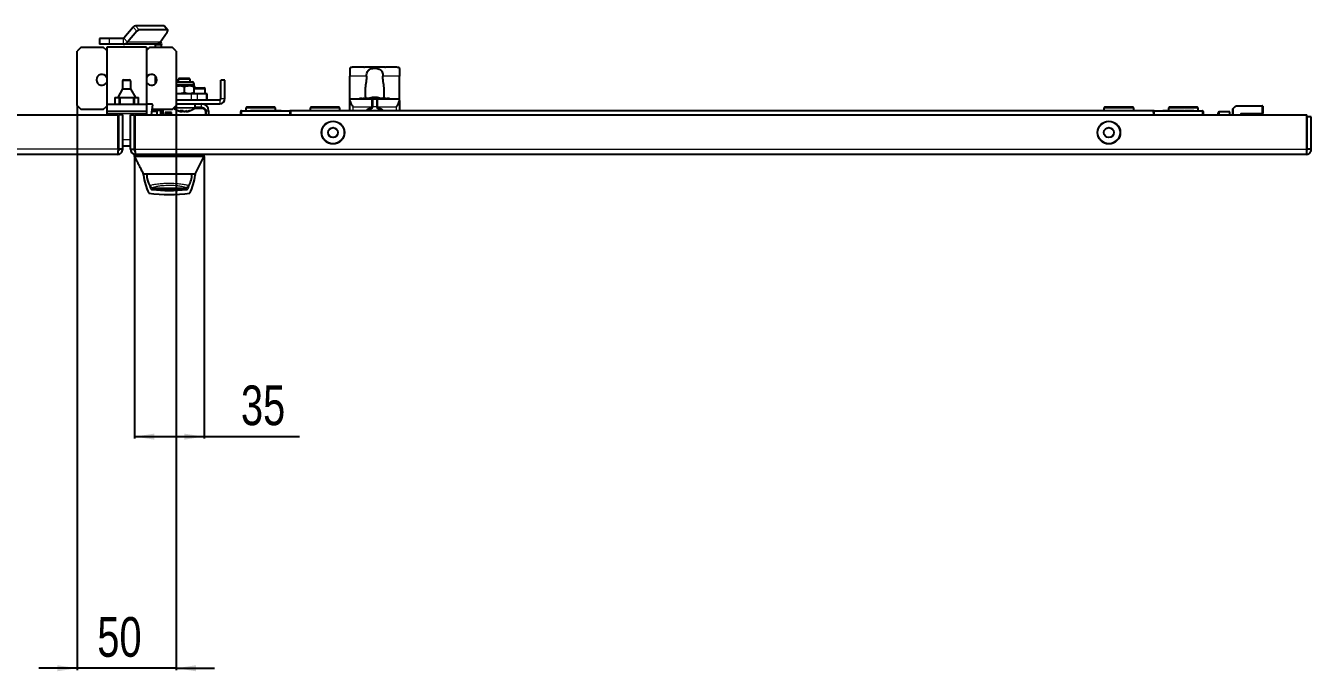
# Model space of a CAD drawing. Header units: millimetres. Extents: x -1284 to 3090, y -1538 to 1219.
# Drawn here: x 2069 to 2717, y -1538 to -1213 of the extents above; entities that cross this region are included whole.
import ezdxf

# ---------------------------------------------------------------- set-up
doc = ezdxf.new("R2010")
doc.units = ezdxf.units.MM
doc.layers.add('FORMAT', color=7, linetype='Continuous')
doc.styles.add('SLDTEXTSTYLE0', font='TXT', dxfattribs={"width": 0.75})
doc.dimstyles.new('SLDDIMSTYLE0', dxfattribs={"dimtxt": 20, "dimasz": 10, "dimexe": 0, "dimexo": 0.0625, "dimgap": 5, "dimtad": 2, "dimdec": 1, "dimrnd": 1e-09, "dimzin": 12, "dimdsep": 46, "dimtxsty": 'SLDTEXTSTYLE0', "dimsah": 1, "dimcen": 0.09, "dimadec": 0, "dimazin": 3, "dimtfac": 1, "dimtofl": 0, "dimtmove": 0, "dimatfit": 3, "dimfxl": 0, "dimfrac": 2, "dimtolj": 1, "dimtzin": 12, "dimarcsym": 0})
doc.dimstyles.new('SLDDIMSTYLE1', dxfattribs={"dimtxt": 20, "dimasz": 10, "dimexe": 0, "dimexo": 0.0625, "dimgap": 5, "dimtad": 2, "dimdec": 1, "dimrnd": 1e-09, "dimzin": 12, "dimdsep": 46, "dimtxsty": 'SLDTEXTSTYLE0', "dimsah": 1, "dimcen": 0.09, "dimadec": 0, "dimazin": 3, "dimtfac": 1, "dimtmove": 0, "dimatfit": 0, "dimfxl": 0, "dimfrac": 2, "dimtolj": 1, "dimtzin": 12, "dimarcsym": 0})

# ---------------------------------------------------------------- blocks, each defined once
blk = doc.blocks.new('_D_12')
at = {"layer": 'FORMAT'}
for p, q in [((2095.28, -1252.91), (2095.28, -1537.5)), ((2145.28, -1252.91), (2145.28, -1537.5)), ((2095.28, -1536.5), (2076.05, -1536.5)), ((2145.28, -1536.5), (2095.28, -1536.5)), ((2145.28, -1536.5), (2164.51, -1536.5))]:
    blk.add_line(p, q, dxfattribs=at)
for points in [[(2095.28, -1536.5), (2085.28, -1534.96), (2085.28, -1538.04)], [(2145.28, -1536.5), (2155.28, -1538.04), (2155.28, -1534.96)]]:
    blk.add_solid(points, dxfattribs=at)
at = {"layer": 'FORMAT', "insert": (2105.5, -1510.72), "char_height": 20, "attachment_point": 1, "style": 'SLDTEXTSTYLE0'}
blk.add_mtext('50', dxfattribs=at)
blk = doc.blocks.new('_D_13')
at = {"layer": 'FORMAT'}
for p, q in [((2124.28, -1278.51), (2124.28, -1420.76)), ((2159.28, -1278.51), (2159.28, -1420.76)), ((2124.28, -1419.76), (2159.28, -1419.76)), ((2159.28, -1419.76), (2207.44, -1419.76))]:
    blk.add_line(p, q, dxfattribs=at)
for points in [[(2124.28, -1419.76), (2134.28, -1421.3), (2134.28, -1418.22)], [(2159.28, -1419.76), (2149.28, -1418.22), (2149.28, -1421.3)]]:
    blk.add_solid(points, dxfattribs=at)
at = {"layer": 'FORMAT', "insert": (2177.88, -1393.98), "char_height": 20, "attachment_point": 1, "style": 'SLDTEXTSTYLE0'}
blk.add_mtext('35', dxfattribs=at)

msp = doc.modelspace()

# ---------------------------------------------------------------- linework, layer by layer
at = {"color": 7, "linetype": 'Continuous', "lineweight": 25}
for p, q in [((2123.63, -1213.34), (2118.87, -1218.84)), ((2125.47, -1215.46), (2120.71, -1220.96)), ((2138.88, -1212.63), (2124.74, -1212.63)), ((2140.72, -1214.76), (2126.58, -1214.76)), ((2137.17, -1220.96), (2140.75, -1215.84)), ((2141, -1214.86), (2139.17, -1212.74)), ((2097.28, -1223.4), (2095.28, -1225.4)), ((2097.28, -1223.4), (2108.53, -1223.4)), ((2106.56, -1219.02), (2106.56, -1222.02)), ((2111.56, -1219.02), (2106.56, -1219.02)), ((2111.56, -1222.02), (2106.56, -1222.02)), ((2110.28, -1225.15), (2108.53, -1223.4)), ((2130.28, -1223.4), (2110.28, -1223.4)), ((2110.28, -1223.4), (2110.28, -1252.4)), ((2118.5, -1219.02), (2111.56, -1219.02)), ((2118.5, -1222.02), (2111.56, -1222.02)), ((2135.03, -1222.02), (2118.5, -1222.02)), ((2132.03, -1223.4), (2130.28, -1225.15)), ((2130.28, -1223.4), (2130.28, -1252.4)), ((2132.03, -1223.4), (2143.28, -1223.4)), ((2137.78, -1222.32), (2134.78, -1222.32)), ((2134.78, -1223.4), (2134.78, -1222.32)), ((2137.78, -1223.4), (2137.78, -1222.32)), ((2145.28, -1225.4), (2143.28, -1223.4)), ((2095.28, -1252.9), (2095.28, -1225.4)), ((2145.28, -1225.4), (2145.28, -1252.9)), ((2232.78, -1234.17), (2232.78, -1238)), ((2239.8, -1233.61), (2234.28, -1233.61)), ((2240.69, -1233.56), (2240.17, -1233.56)), ((2249.88, -1233.5), (2240.69, -1233.5)), ((2250.4, -1233.56), (2249.88, -1233.55)), ((2256.28, -1233.61), (2250.76, -1233.61)), ((2257.78, -1234.17), (2257.78, -1238)), ((2118.27, -1240.4), (2118.27, -1244.4)), ((2118.77, -1239.9), (2121.78, -1239.9)), ((2122.28, -1240.4), (2122.28, -1244.4)), ((2134.78, -1238.65), (2134.78, -1238.01)), ((2134.78, -1238.65), (2135.23, -1238.65)), ((2134.78, -1241.79), (2134.78, -1238.65)), ((2145.31, -1241), (2145.28, -1241)), ((2145.28, -1243), (2146.88, -1243)), ((2145.31, -1241), (2153.25, -1241)), ((2146.78, -1239), (2146.28, -1239.5)), ((2146.28, -1239.5), (2146.28, -1241)), ((2152.02, -1239.5), (2146.28, -1239.5)), ((2146.78, -1239), (2151.57, -1239)), ((2149.42, -1243.45), (2146.88, -1243)), ((2151.88, -1243), (2146.88, -1243)), ((2149.42, -1246.55), (2149.42, -1243.45)), ((2151.57, -1239), (2151.78, -1239)), ((2152.28, -1239.5), (2151.78, -1239)), ((2154.35, -1243.45), (2151.88, -1243)), ((2154.28, -1243), (2151.88, -1243)), ((2152.28, -1239.5), (2152.02, -1239.5)), ((2152.28, -1241), (2152.28, -1239.5)), ((2154.28, -1243), (2154.28, -1242.03)), ((2154.28, -1243), (2154.28, -1243)), ((2154.34, -1243.04), (2154.28, -1243)), ((2154.35, -1246.55), (2154.35, -1243.45)), ((2154.68, -1244), (2154.68, -1243.45)), ((2169.78, -1240), (2167.78, -1240)), ((2167.78, -1249.4), (2167.78, -1240)), ((2169.78, -1249.4), (2169.78, -1240)), ((2232.78, -1249.5), (2232.78, -1238)), ((2257.78, -1249.5), (2257.78, -1238)), ((2114.28, -1248.9), (2114.28, -1252.4)), ((2114.28, -1248.9), (2115.78, -1248.9)), ((2118.27, -1244.4), (2115.78, -1248.9)), ((2115.78, -1248.9), (2124.78, -1248.9)), ((2116.78, -1248.9), (2116.78, -1252.4)), ((2118.27, -1244.4), (2122.28, -1244.4)), ((2122.28, -1244.4), (2124.78, -1248.9)), ((2123.78, -1248.9), (2123.78, -1252.4)), ((2124.78, -1248.9), (2126.28, -1248.9)), ((2126.28, -1252.4), (2126.28, -1248.9)), ((2152.97, -1247), (2145.28, -1247)), ((2145.28, -1250), (2167.18, -1250)), ((2149.42, -1246.55), (2146.88, -1247)), ((2154.35, -1246.55), (2151.88, -1247)), ((2156.05, -1247), (2152.97, -1247)), ((2154.28, -1247), (2154.28, -1247)), ((2154.35, -1244), (2159.18, -1244)), ((2160.51, -1247), (2156.05, -1247)), ((2159.78, -1247), (2159.78, -1244.6)), ((2160.78, -1247), (2160.51, -1247)), ((2160.78, -1250), (2160.78, -1247)), ((2232.78, -1250.38), (2232.78, -1249.5)), ((2232.78, -1249.5), (2246.28, -1249.5)), ((2232.78, -1255.5), (2232.78, -1250.38)), ((2237.66, -1249.4), (2237.66, -1249.5)), ((2237.8, -1249.4), (2237.8, -1249.5)), ((2237.92, -1249.4), (2237.92, -1249.5)), ((2238.73, -1249.4), (2237.92, -1249.4)), ((2238.73, -1249.4), (2238.73, -1249.5)), ((2238.88, -1249.4), (2238.88, -1249.5)), ((2239, -1249.4), (2239, -1249.5)), ((2239.34, -1249.4), (2239.34, -1249.5)), ((2239.52, -1249.4), (2239.52, -1249.5)), ((2240.05, -1249.4), (2240.05, -1249.5)), ((2240.43, -1245.29), (2240.43, -1247.87)), ((2240.53, -1249.4), (2240.53, -1249.5)), ((2240.7, -1249.4), (2240.7, -1249.5)), ((2241.16, -1249.4), (2241.16, -1249.5)), ((2241.3, -1249.4), (2241.3, -1249.5)), ((2241.42, -1249.4), (2241.42, -1249.5)), ((2241.73, -1249.4), (2241.73, -1249.5)), ((2243.01, -1249.4), (2241.89, -1249.4)), ((2243.01, -1249.4), (2243.01, -1249.5)), ((2243.15, -1249.4), (2243.15, -1249.5)), ((2243.34, -1249.4), (2243.34, -1249.5)), ((2243.35, -1249.4), (2243.35, -1249.5)), ((2243.94, -1249.4), (2243.35, -1249.4)), ((2243.94, -1249.4), (2243.94, -1249.5)), ((2244.84, -1249.4), (2244.27, -1249.4)), ((2244.28, -1249.5), (2246.28, -1249.5)), ((2244.28, -1253.5), (2244.28, -1249.5)), ((2244.56, -1249.17), (2244.53, -1248.94)), ((2244.77, -1249.17), (2244.76, -1248.87)), ((2244.84, -1249.4), (2244.84, -1249.5)), ((2244.85, -1249.4), (2244.85, -1249.5)), ((2244.85, -1249.4), (2245.03, -1249.4)), ((2245.03, -1249.4), (2245.03, -1249.5)), ((2245.03, -1249.4), (2245.03, -1249.4)), ((2245.05, -1249.4), (2245.05, -1249.5)), ((2245.2, -1249.4), (2245.2, -1249.5)), ((2246, -1249.4), (2245.2, -1249.4)), ((2246, -1249.4), (2246, -1249.5)), ((2246.14, -1249.4), (2246.14, -1249.5)), ((2246.23, -1248.9), (2246.23, -1248.87)), ((2246.26, -1249.4), (2246.26, -1249.5)), ((2246.28, -1249.5), (2246.28, -1253.5)), ((2246.29, -1249.43), (2246.55, -1249.43)), ((2246.69, -1249.4), (2246.69, -1249.5)), ((2246.78, -1248.99), (2246.79, -1248.94)), ((2246.78, -1249.5), (2257.78, -1249.5)), ((2246.82, -1249.4), (2246.82, -1249.5)), ((2247.18, -1249.4), (2247.18, -1249.5)), ((2247.44, -1249.4), (2247.44, -1249.5)), ((2247.56, -1249.4), (2247.56, -1249.5)), ((2247.7, -1249.4), (2247.7, -1249.5)), ((2247.82, -1249.4), (2247.82, -1249.5)), ((2248.25, -1249.4), (2248.25, -1249.5)), ((2248.28, -1249.4), (2248.25, -1249.4)), ((2248.29, -1249.4), (2248.29, -1249.5)), ((2248.32, -1249.4), (2248.32, -1249.5)), ((2248.49, -1249.4), (2248.49, -1249.5)), ((2248.84, -1249.4), (2248.84, -1249.5)), ((2249.33, -1249.4), (2249.33, -1249.5)), ((2249.52, -1249.4), (2249.52, -1249.5)), ((2249.87, -1249.4), (2249.87, -1249.5)), ((2250.02, -1249.4), (2250.02, -1249.5)), ((2251.08, -1249.4), (2250.02, -1249.4)), ((2250.13, -1247.87), (2250.13, -1245.29)), ((2251.08, -1249.4), (2251.08, -1249.5)), ((2251.39, -1249.4), (2251.39, -1249.5)), ((2251.56, -1249.4), (2251.56, -1249.5)), ((2251.93, -1249.4), (2251.93, -1249.5)), ((2252.69, -1249.4), (2251.93, -1249.4)), ((2252.69, -1249.4), (2252.69, -1249.5)), ((2257.78, -1250.38), (2257.78, -1249.5)), ((2257.78, -1250.38), (2257.78, -1255.5)), ((2095.28, -1252.9), (2097.28, -1254.9)), ((2108.53, -1254.9), (2097.28, -1254.9)), ((2108.53, -1254.9), (2110.28, -1253.15)), ((2130.28, -1252.4), (2110.28, -1252.4)), ((2110.28, -1252.4), (2110.28, -1255.9)), ((2130.28, -1255.9), (2110.28, -1255.9)), ((2110.28, -1255.9), (2110.28, -1256.99)), ((2130.28, -1252), (2132.91, -1252)), ((2130.28, -1252.4), (2130.28, -1255.9)), ((2130.28, -1255.9), (2130.28, -1256.99)), ((2133.34, -1252.44), (2132.61, -1257.5)), ((2135.58, -1255.9), (2132.84, -1255.9)), ((2133.34, -1252.44), (2132.91, -1252)), ((2143.28, -1254.9), (2132.99, -1254.9)), ((2135.65, -1254.9), (2135.58, -1255.6)), ((2135.58, -1257.5), (2135.58, -1255.6)), ((2137.58, -1257.5), (2137.58, -1255.6)), ((2138.28, -1255.9), (2137.58, -1255.9)), ((2138.28, -1255.9), (2138.28, -1257.5)), ((2142.88, -1256.45), (2139.68, -1256.45)), ((2139.68, -1256.45), (2139.68, -1257.5)), ((2142.88, -1257.5), (2142.88, -1256.45)), ((2143.28, -1254.9), (2145.28, -1252.9)), ((2145.28, -1252), (2167.18, -1252)), ((2147.92, -1255.85), (2147.92, -1255.9)), ((2148.22, -1255.45), (2148.22, -1255.89)), ((2148.22, -1255.9), (2148.22, -1255.45)), ((2148.39, -1255.89), (2148.22, -1255.86)), ((2148.39, -1255.44), (2148.39, -1255.89)), ((2148.43, -1255.9), (2148.43, -1255.44)), ((2149.19, -1255.82), (2149.19, -1255.9)), ((2149.22, -1255.83), (2149.22, -1255.89)), ((2149.28, -1255.87), (2149.22, -1255.89)), ((2150.13, -1255.9), (2150.13, -1255.58)), ((2150.34, -1255.9), (2150.34, -1255.86)), ((2150.63, -1255.8), (2150.63, -1255.9)), ((2150.66, -1255.79), (2150.66, -1255.89)), ((2158.28, -1253.9), (2154.74, -1253.9)), ((2154.78, -1254), (2154.78, -1252)), ((2160.28, -1257.5), (2160.28, -1255.9)), ((2161.58, -1255.6), (2161.58, -1257.5)), ((2177.78, -1257.5), (2177.78, -1255.8)), ((2178.08, -1255.5), (2202.48, -1255.5)), ((2180.78, -1253.5), (2180.28, -1254)), ((2180.28, -1254), (2180.28, -1255.5)), ((2195.28, -1254), (2180.28, -1254)), ((2180.78, -1253.5), (2194.78, -1253.5)), ((2182.64, -1255.3), (2182.64, -1255.5)), ((2186.45, -1255.3), (2186.45, -1255.5)), ((2186.45, -1255.3), (2187.24, -1255.3)), ((2187.24, -1255.3), (2187.24, -1255.5)), ((2187.24, -1255.3), (2189.12, -1255.3)), ((2188.58, -1255.3), (2188.58, -1255.28)), ((2189.12, -1255.3), (2189.12, -1255.5)), ((2189.12, -1255.3), (2190.17, -1255.3)), ((2190.17, -1255.3), (2190.17, -1255.5)), ((2190.17, -1255.3), (2191.57, -1255.3)), ((2191.74, -1255.28), (2191.74, -1255.5)), ((2191.83, -1255.3), (2191.83, -1255.5)), ((2191.83, -1255.3), (2193.18, -1255.3)), ((2193.18, -1255.3), (2193.18, -1255.5)), ((2193.18, -1255.3), (2195.17, -1255.3)), ((2195.28, -1254), (2194.78, -1253.5)), ((2195.17, -1255.3), (2195.17, -1255.5)), ((2195.17, -1255.3), (2198.13, -1255.3)), ((2195.28, -1255.3), (2195.28, -1254)), ((2198.13, -1255.3), (2198.13, -1255.5)), ((2637.78, -1255.5), (2202.78, -1255.5)), ((2202.78, -1255.5), (2202.78, -1255.8)), ((2202.78, -1255.8), (2202.78, -1256.45)), ((2202.78, -1256.45), (2202.78, -1257.5)), ((2213.28, -1253.5), (2212.78, -1254)), ((2212.78, -1254), (2212.78, -1255.5)), ((2227.78, -1254), (2212.78, -1254)), ((2213.28, -1253.5), (2227.28, -1253.5)), ((2227.78, -1254), (2227.28, -1253.5)), ((2227.78, -1255.5), (2227.78, -1254)), ((2244.28, -1253.5), (2244.28, -1253.53)), ((2246.28, -1253.53), (2246.28, -1253.5)), ((2613.28, -1253.5), (2612.78, -1254)), ((2612.78, -1254), (2612.78, -1255.5)), ((2627.78, -1254), (2612.78, -1254)), ((2613.28, -1253.5), (2627.28, -1253.5)), ((2627.78, -1254), (2627.28, -1253.5)), ((2627.78, -1255.5), (2627.78, -1254)), ((2637.78, -1255.5), (2637.78, -1255.8)), ((2637.78, -1256.45), (2637.78, -1255.8)), ((2637.78, -1256.45), (2637.78, -1257.5)), ((2638.08, -1255.5), (2662.48, -1255.5)), ((2642.43, -1255.3), (2642.43, -1255.5)), ((2642.43, -1255.3), (2642.78, -1255.3)), ((2642.78, -1255.3), (2642.78, -1255.5)), ((2642.78, -1255.3), (2643.03, -1255.3)), ((2643.03, -1255.3), (2643.03, -1255.5)), ((2643.03, -1255.3), (2643.14, -1255.3)), ((2643.14, -1255.3), (2643.14, -1255.5)), ((2644.17, -1255.3), (2644.17, -1255.5)), ((2644.17, -1255.3), (2644.82, -1255.3)), ((2644.84, -1255.3), (2644.84, -1255.5)), ((2644.84, -1255.3), (2645.18, -1255.3)), ((2645.18, -1255.3), (2645.18, -1255.5)), ((2645.78, -1253.5), (2645.28, -1254)), ((2645.28, -1254), (2645.28, -1255.3)), ((2660.28, -1254), (2645.28, -1254)), ((2645.78, -1253.5), (2659.78, -1253.5)), ((2648.49, -1255.5), (2648.49, -1255.28)), ((2648.63, -1255.3), (2649.41, -1255.3)), ((2649.41, -1255.3), (2649.41, -1255.5)), ((2649.41, -1255.3), (2650.2, -1255.3)), ((2650.2, -1255.3), (2650.2, -1255.5)), ((2650.2, -1255.3), (2650.69, -1255.3)), ((2650.69, -1255.3), (2650.69, -1255.5)), ((2650.69, -1255.3), (2652.08, -1255.3)), ((2651.72, -1255.28), (2651.72, -1255.3)), ((2652.08, -1255.3), (2652.08, -1255.5)), ((2652.08, -1255.3), (2653.13, -1255.3)), ((2653.13, -1255.3), (2653.13, -1255.5)), ((2654.17, -1255.3), (2654.17, -1255.5)), ((2654.17, -1255.3), (2656.14, -1255.3)), ((2656.14, -1255.3), (2656.14, -1255.5)), ((2656.14, -1255.3), (2658.13, -1255.3)), ((2658.13, -1255.3), (2658.13, -1255.5)), ((2660.28, -1254), (2659.78, -1253.5)), ((2660.28, -1255.5), (2660.28, -1254)), ((2662.78, -1255.8), (2662.78, -1257.5)), ((2670.28, -1257.5), (2670.28, -1256.6)), ((2676.28, -1256), (2670.88, -1256)), ((2676.28, -1257.5), (2676.28, -1256)), ((2677.78, -1254.5), (2679.28, -1253)), ((2677.78, -1257.5), (2677.78, -1254.5)), ((2677.98, -1254.58), (2677.78, -1254.5)), ((2679.36, -1253.2), (2679.28, -1253)), ((2679.28, -1253), (2692.58, -1253)), ((2692.78, -1253.2), (2692.78, -1256.8)), ((2692.78, -1257.2), (2692.78, -1256.8)), ((1525.58, -1257.5), (2115.98, -1257.5)), ((2110.28, -1256.99), (2110.28, -1257.5)), ((2115.98, -1274.9), (2115.98, -1257.5)), ((2118.28, -1257.5), (2116.28, -1257.5)), ((2116.28, -1274.9), (2116.28, -1257.5)), ((2118.28, -1274.9), (2118.28, -1257.5)), ((2122.28, -1257.5), (2124.28, -1257.5)), ((2122.28, -1274.9), (2122.28, -1257.5)), ((2124.28, -1274.9), (2124.28, -1257.5)), ((2124.58, -1274.9), (2124.58, -1257.5)), ((2124.58, -1257.5), (2714.98, -1257.5)), ((2130.28, -1256.99), (2130.28, -1257.5)), ((2139.68, -1257.2), (2142.88, -1257.2)), ((2681.78, -1257.2), (2681.78, -1257.5)), ((2692.58, -1257), (2681.98, -1257)), ((2692.78, -1257.2), (2692.78, -1257.5)), ((2714.98, -1274.9), (2714.98, -1257.5)), ((2717.28, -1258.5), (2715.28, -1258.5)), ((2715.28, -1274.9), (2715.28, -1258.5)), ((2717.28, -1274.9), (2717.28, -1258.5)), ((2116.28, -1273.4), (2115.98, -1273.4)), ((2118.28, -1274.9), (2116.28, -1274.9)), ((2116.28, -1275.08), (2116.28, -1275.5)), ((2122.28, -1273.4), (2118.28, -1273.4)), ((2122.28, -1274.9), (2124.28, -1274.9)), ((2124.28, -1275.5), (2124.28, -1274.9)), ((2717.28, -1274.9), (2715.28, -1274.9)), ((2115.68, -1277.5), (1525.88, -1277.5)), ((2124.28, -1278.5), (2124.28, -1277.5)), ((2124.88, -1277.5), (2124.28, -1277.5)), ((2714.68, -1277.5), (2124.88, -1277.5)), ((2153.78, -1278.5), (2129.78, -1278.5)), ((2154.78, -1287.5), (2159.31, -1278.45)), ((2159.28, -1278.5), (2159.28, -1277.5)), ((2131.18, -1287.5), (2128.78, -1287.5)), ((2128.82, -1287.5), (2128.82, -1287.71)), ((2152.38, -1287.5), (2131.18, -1287.5)), ((2154.78, -1287.5), (2152.38, -1287.5)), ((2154.74, -1287.71), (2154.74, -1287.5)), ((2135.95, -1294.48), (2136.1, -1294.49)), ((2135.95, -1294.49), (2147.54, -1294.49))]:
    msp.add_line(p, q, dxfattribs=at)
at = {"color": 8, "linetype": 'Continuous', "lineweight": 18}
for p, q in [((2125.47, -1215.46), (2123.63, -1213.34)), ((2126.58, -1214.76), (2124.74, -1212.63)), ((2140.72, -1214.76), (2138.88, -1212.63)), ((2111.56, -1222.02), (2111.56, -1219.02)), ((2118.5, -1219.02), (2118.5, -1222.02)), ((2118.87, -1218.84), (2120.71, -1220.96)), ((2137.17, -1220.96), (2120.71, -1220.96)), ((2122.28, -1240.4), (2118.27, -1240.4)), ((2145.28, -1242.03), (2154.28, -1242.03)), ((2241.19, -1238), (2232.78, -1238)), ((2257.78, -1238), (2249.37, -1238)), ((2116.28, -1248.9), (2116.28, -1252.4)), ((2124.28, -1248.9), (2124.28, -1252.4)), ((2152.97, -1250), (2152.97, -1247)), ((2159.78, -1244.6), (2154.35, -1244.6)), ((2156.05, -1250), (2156.05, -1247)), ((2160.51, -1250), (2160.51, -1247)), ((2167.18, -1250), (2167.18, -1252)), ((2167.78, -1249.4), (2169.78, -1249.4)), ((2241.89, -1249.4), (2241.89, -1249.5)), ((2243.78, -1253.5), (2243.78, -1249.5)), ((2246.78, -1249.5), (2246.78, -1253.5)), ((2132.9, -1255.5), (2135.58, -1255.5)), ((2137.58, -1255.6), (2135.58, -1255.6)), ((2137.58, -1255.5), (2138.36, -1255.5)), ((2138.78, -1257.5), (2138.78, -1255.9)), ((2142.88, -1256.65), (2139.68, -1256.65)), ((2143.78, -1254.4), (2144.47, -1254.4)), ((2154.22, -1254.2), (2143.98, -1254.2)), ((2154.31, -1254), (2144.18, -1254)), ((2154.1, -1254.4), (2158.28, -1254.4)), ((2154.68, -1254.2), (2154.22, -1254.2)), ((2154.78, -1254), (2154.31, -1254)), ((2157.98, -1254), (2157.98, -1252)), ((2159.78, -1255.9), (2159.78, -1257.5)), ((2160.22, -1255.6), (2161.58, -1255.6)), ((2178.08, -1255.8), (2177.78, -1255.8)), ((2178.08, -1255.5), (2178.08, -1255.8)), ((2178.08, -1255.8), (2178.08, -1257.5)), ((2202.48, -1255.8), (2178.08, -1255.8)), ((2183.87, -1255.3), (2183.87, -1255.5)), ((2202.48, -1255.5), (2202.48, -1255.8)), ((2202.48, -1257.5), (2202.48, -1255.8)), ((2202.78, -1255.8), (2202.48, -1255.8)), ((2234.28, -1253.5), (2234.28, -1255.5)), ((2234.28, -1253.5), (2243.78, -1253.5)), ((2243.42, -1254.01), (2243.56, -1254.49)), ((2243.78, -1253.5), (2244.28, -1253.5)), ((2243.78, -1253.53), (2243.78, -1253.5)), ((2243.78, -1253.53), (2244.28, -1253.53)), ((2246.28, -1253.5), (2244.28, -1253.5)), ((2246.28, -1253.5), (2246.78, -1253.5)), ((2246.28, -1253.53), (2246.78, -1253.53)), ((2246.78, -1253.5), (2246.78, -1253.53)), ((2246.78, -1253.5), (2256.28, -1253.5)), ((2247.01, -1254.49), (2247.14, -1254.01)), ((2256.28, -1255.5), (2256.28, -1253.5)), ((2638.08, -1255.8), (2637.78, -1255.8)), ((2638.08, -1255.8), (2638.08, -1255.5)), ((2662.48, -1255.8), (2638.08, -1255.8)), ((2638.08, -1255.8), (2638.08, -1257.5)), ((2646.91, -1255.3), (2646.91, -1255.5)), ((2662.48, -1255.5), (2662.48, -1255.8)), ((2662.78, -1255.8), (2662.48, -1255.8)), ((2662.48, -1257.5), (2662.48, -1255.8)), ((2670.88, -1256), (2670.88, -1257.5)), ((2679.36, -1253.2), (2677.98, -1254.58)), ((2677.98, -1254.58), (2677.98, -1257.5)), ((2692.58, -1253.2), (2679.36, -1253.2)), ((2681.98, -1256.8), (2692.58, -1256.8)), ((2681.98, -1257), (2681.98, -1256.8)), ((2692.58, -1253.2), (2692.58, -1253)), ((2692.78, -1253.2), (2692.58, -1253.2)), ((2692.58, -1256.8), (2692.58, -1253.2)), ((2692.78, -1256.8), (2692.58, -1256.8)), ((2692.58, -1257), (2692.58, -1256.8)), ((2130.28, -1256.99), (2110.28, -1256.99)), ((2681.58, -1257.5), (2681.58, -1257.2)), ((2681.78, -1257.2), (2681.58, -1257.2)), ((2681.98, -1257.2), (2681.78, -1257.2)), ((2681.98, -1257), (2681.98, -1257.2)), ((2681.98, -1257.2), (2681.98, -1257.5)), ((2692.58, -1257.2), (2681.98, -1257.2)), ((2692.58, -1257), (2692.58, -1257.2)), ((2692.78, -1257.2), (2692.58, -1257.2)), ((2692.58, -1257.5), (2692.58, -1257.2)), ((2115.98, -1274.9), (1525.58, -1274.9)), ((2116.28, -1270.14), (2115.98, -1270.14)), ((2122.28, -1270.14), (2118.28, -1270.14)), ((2124.58, -1274.9), (2714.98, -1274.9)), ((2129.78, -1278.5), (2129.78, -1277.5)), ((2153.78, -1278.5), (2153.78, -1277.5))]:
    msp.add_line(p, q, dxfattribs=at)
at = {"color": 7, "linetype": 'Continuous', "lineweight": 25, "flags": 128}
for points in [[(2140.75, -1215.84), (2140.89, -1215.62), (2140.99, -1215.41), (2141.05, -1215.22), (2141.07, -1215.06), (2141.05, -1214.93), (2140.98, -1214.83), (2140.87, -1214.78), (2140.72, -1214.76)], [(2150.63, -1255.85), (2150.62, -1255.85), (2150.34, -1255.9)], [(2715.28, -1264), (2715.14, -1263.75), (2714.98, -1263.48)], [(2714.98, -1272.52), (2715.14, -1272.25), (2715.28, -1272)], [(2132.66, -1294.93), (2132.3, -1294.04), (2132.2, -1293.76)], [(2151.47, -1293.45), (2151.25, -1294.04), (2150.9, -1294.93)]]:
    msp.add_lwpolyline(points, dxfattribs=at)
at = {"color": 8, "linetype": 'Continuous', "lineweight": 18, "flags": 128}
for points in [[(2714.98, -1264.08), (2715.27, -1264.67), (2715.28, -1264.69)], [(2715.28, -1271.32), (2715.27, -1271.34), (2714.98, -1271.93)]]:
    msp.add_lwpolyline(points, dxfattribs=at)
at = {"color": 7, "linetype": 'Continuous', "lineweight": 25}
for centre, radius in [((2224.28, -1266.5), 5.75), ((2615.28, -1266.5), 5.75), ((2224.28, -1266.5), 2.5), ((2615.28, -1266.5), 2.5)]:
    msp.add_circle(centre, radius, dxfattribs=at)
at = {"color": 8, "linetype": 'Continuous', "lineweight": 18}
for centre in [(2224.28, -1266.5), (2615.28, -1266.5)]:
    msp.add_circle(centre, 5.5, dxfattribs=at)
at = {"color": 7, "linetype": 'Continuous', "lineweight": 25}
for centre, radius, start, end in [((2125.16, -1214.52), 1.93, 102.48392, 142.40224), ((2127, -1216.64), 1.93, 102.48392, 142.40224), ((2138.92, -1212.98), 0.349, 43.92833, 95.92878), ((2118.49, -1218.53), 0.488, 270.87936, 320.24354), ((2118.46, -1219.09), 2.93, 270.87936, 320.24354), ((2107.78, -1239.9), 2.75, 24.61998, 335.38002), ((2132.78, -1239.9), 2.75, 204.61998, 155.38002), ((2118.77, -1240.4), 0.5, 90, 180), ((2121.78, -1240.4), 0.5, 0, 90), ((2153.25, -1242.03), 1.03, 0, 90), ((2159.18, -1244.6), 0.6, 0, 90), ((2167.18, -1249.4), 2.6, 270, 0), ((2167.18, -1249.4), 0.6, 270, 0), ((2245.28, -1256.8), 8, 100.36105, 108.44483), ((2244.52, -1252.65), 3.79, 92.89181, 101.41741), ((2245.4, -1251.12), 2.34, 111.72177, 124.60369), ((2244.6, -1256.44), 7.26, 85.75775, 94.24225), ((2244.24, -1249.47), 0.598, 60.52387, 80.98963), ((2245.03, -1256.43), 7.56, 92.05637, 94.65981), ((2244.55, -1253.22), 4.35, 79.33098, 87.2142), ((2248.53, -1249.93), 3.47, 163.53436, 167.76578), ((2246.01, -1253.22), 4.35, 92.7858, 100.66902), ((2245.53, -1256.41), 7.54, 81.91714, 87.9462), ((2246.31, -1249.4), 0.529, 98.37942, 107.95469), ((2246.04, -1252.65), 3.79, 78.58259, 87.10819), ((2245.21, -1255.22), 6.42, 69.70137, 77.56561), ((2245.28, -1256.8), 8, 70.17456, 79.63895), ((2245.28, -1256.76), 7.96, 71.95242, 79.10923), ((2247.59, -1249.8), 0.629, 75.56061, 104.43939), ((2139.18, -1255.6), 1.6, 154.05552, 180), ((2149.28, -1247), 9, 233.1301, 260.06184), ((2149.4, -1247.28), 8.7, 247.04384, 262.19579), ((2148.99, -1249.21), 6.77, 243.84337, 260.92447), ((2148.03, -1248.38), 7.07, 264.24699, 275.75301), ((2149.05, -1253.24), 2.78, 231.39719, 252.55931), ((2148.61, -1251.11), 4.83, 261.51445, 261.84337), ((2148.43, -1255.74), 0.261, 216.15143, 217.25209), ((2149.36, -1247.06), 8.89, 263.76729, 264.01043), ((2149.95, -1253.03), 2.97, 239.17887, 255.2323), ((2150.12, -1254.29), 1.79, 219.07445, 243.97081), ((2148.55, -1251.68), 4.26, 278.69652, 279.04651), ((2150.01, -1251.68), 4.26, 260.95349, 261.30348), ((2148.53, -1252.82), 3.19, 285.22643, 309.29893), ((2149.12, -1254.76), 1.52, 311.59883, 339.64636), ((2149.2, -1247.06), 8.89, 275.98957, 276.23271), ((2149, -1248.9), 7.09, 279.44276, 293.2387), ((2149.95, -1251.11), 4.83, 278.15663, 278.48555), ((2149.43, -1247.85), 8.14, 278.72305, 291.64085), ((2149.28, -1247), 9, 279.93816, 306.8699), ((2152.11, -1254.05), 1.4, 257.05409, 282.94591), ((2154.53, -1254), 0.25, 306.8699, 0), ((2157.98, -1255.6), 3.6, 0, 90), ((2178.08, -1255.8), 0.3, 90, 180), ((2202.48, -1255.8), 0.3, 0, 90), ((2245.28, -1260.5), 6.25, 106.01339, 126.8699), ((2243.28, -1253.53), 1, 286.01339, 0), ((2247.28, -1253.53), 1, 180, 253.98661), ((2245.28, -1260.5), 6.25, 53.1301, 73.98661), ((2638.08, -1255.8), 0.3, 90, 180), ((2662.48, -1255.8), 0.3, 0, 90), ((2670.88, -1256.6), 0.6, 90, 180), ((2692.58, -1253.2), 0.2, 0, 90), ((2692.58, -1256.8), 0.2, 270, 0), ((2681.98, -1257.2), 0.2, 90, 180), ((2707.78, -1268), 7.5, 343.7398, 16.2602), ((2120.84, -1287.71), 7.98, 358.26695, 359.99994), ((2155.67, -1285.15), 27, 185.96099, 206.16954), ((2141.78, -1287.5), 11.4, 180, 210.87421), ((2141.78, -1287.5), 11.4, 329.05608, 0), ((2127.89, -1285.15), 27, 333.83046, 354.03918), ((2162.72, -1287.71), 7.98, 180, 181.7325), ((2133.12, -1294.74), 0.5, 203.04365, 263.74905), ((2141.78, -1215.71), 80, 263.74905, 276.25095), ((2150.44, -1294.74), 0.5, 276.25095, 336.95635), ((2141.78, -1215.71), 82, 262.75342, 277.24658)]:
    msp.add_arc(centre, radius, start, end, dxfattribs=at)
at = {"color": 8, "linetype": 'Continuous', "lineweight": 18}
for centre, radius, start, end in [((2245.28, -1260.5), 6.75, 106.01339, 132.20545), ((2243.28, -1253.53), 0.5, 286.01339, 360), ((2247.28, -1253.53), 0.5, 180, 253.98661), ((2245.28, -1260.5), 6.75, 47.79455, 73.98661), ((2681.98, -1257.2), 0.4, 90, 180)]:
    msp.add_arc(centre, radius, start, end, dxfattribs=at)
at = {"color": 7, "linetype": 'Continuous', "lineweight": 25}
for points in [[(2134.48, -1222.02), (2134.56, -1222.04), (2134.72, -1222.07), (2134.76, -1222.24), (2134.78, -1222.32)], [(2137.17, -1220.96), (2137.03, -1221.12), (2136.73, -1221.43), (2136.2, -1221.76), (2135.62, -1221.98), (2135.22, -1222), (2135.03, -1222.02)], [(2158.28, -1253.9), (2158.54, -1253.93), (2159.07, -1253.99), (2159.73, -1254.45), (2160.19, -1255.11), (2160.25, -1255.64), (2160.28, -1255.9)], [(2115.98, -1274.9), (2115.95, -1275.24), (2115.9, -1275.92), (2115.83, -1276.78), (2115.75, -1277.38), (2115.7, -1277.46), (2115.68, -1277.5)], [(2115.68, -1277.5), (2116.02, -1277.46), (2116.7, -1277.38), (2117.56, -1276.78), (2118.16, -1275.92), (2118.24, -1275.24), (2118.28, -1274.9)], [(2124.88, -1277.5), (2124.85, -1277.46), (2124.8, -1277.38), (2124.73, -1276.78), (2124.65, -1275.92), (2124.6, -1275.24), (2124.58, -1274.9)], [(2714.98, -1274.9), (2714.95, -1275.24), (2714.9, -1275.92), (2714.83, -1276.78), (2714.75, -1277.38), (2714.7, -1277.46), (2714.68, -1277.5)]]:
    msp.add_open_spline(points, degree=3, dxfattribs=at)
for points, knots in [([(2137.32, -1220.75), (2137.4, -1220.85), (2137.73, -1221.3), (2137.76, -1221.87), (2137.78, -1222.32)], [0, 0, 0, 0, 0.222729, 1, 1, 1, 1]), ([(2234.28, -1233.61), (2234.11, -1233.61), (2233.78, -1233.62), (2233.33, -1233.68), (2232.99, -1233.8), (2232.81, -1233.97), (2232.79, -1234.11), (2232.78, -1234.17)], [0, 0, 0, 0, 0.2129, 0.425707, 0.640613, 0.853382, 1, 1, 1, 1]), ([(2239.8, -1233.61), (2239.9, -1233.59), (2240.03, -1233.58), (2240.14, -1233.56), (2240.17, -1233.56)], [0, 0, 0, 0, 0.789403, 1, 1, 1, 1]), ([(2241.19, -1238), (2241.21, -1237.59), (2241.25, -1236.76), (2241.61, -1235.66), (2242.26, -1234.86), (2243.19, -1234.37), (2244.34, -1234.12), (2245.67, -1234.08), (2247.01, -1234.25), (2248.14, -1234.72), (2248.87, -1235.52), (2249.25, -1236.55), (2249.37, -1237.41), (2249.37, -1237.9), (2249.37, -1238)], [0, 0, 0, 0, 0.088505, 0.177138, 0.262858, 0.344694, 0.430485, 0.525193, 0.625645, 0.723911, 0.812494, 0.894483, 0.978997, 1, 1, 1, 1]), ([(2250.4, -1233.56), (2250.41, -1233.56), (2250.52, -1233.58), (2250.65, -1233.59), (2250.76, -1233.61)], [0, 0, 0, 0, 0.161974, 1, 1, 1, 1]), ([(2257.78, -1234.17), (2257.77, -1234.09), (2257.74, -1233.93), (2257.5, -1233.76), (2257.14, -1233.66), (2256.71, -1233.61), (2256.41, -1233.61), (2256.28, -1233.61)], [0, 0, 0, 0, 0.2056827, 0.4113459, 0.6186494, 0.8323389, 1, 1, 1, 1]), ([(2146.88, -1243), (2146.82, -1243), (2146.28, -1243), (2145.75, -1243.15), (2145.28, -1243.27)], [0, 0, 0, 0, 0.1109, 1, 1, 1, 1]), ([(2151.88, -1243), (2151.82, -1243), (2150.99, -1243.01), (2150.18, -1243.24), (2149.42, -1243.45)], [0, 0, 0, 0, 0.070201, 1, 1, 1, 1]), ([(2154.28, -1243), (2154.28, -1243.01), (2154.31, -1243.03), (2154.33, -1243.27), (2154.35, -1243.45)], [0, 0, 0, 0, 0.268634, 1, 1, 1, 1]), ([(2154.68, -1243.45), (2154.64, -1243.38), (2154.53, -1243.18), (2154.42, -1243.13), (2154.34, -1243.1)], [0, 0, 0, 0, 0.355958, 1, 1, 1, 1]), ([(2241.19, -1238), (2241.14, -1239), (2241.03, -1241.14), (2240.51, -1243.58), (2240.45, -1244.89), (2240.43, -1245.29)], [0, 0, 0, 0, 0.378823, 0.812228, 1, 1, 1, 1]), ([(2250.13, -1245.29), (2250.05, -1244.38), (2249.87, -1242.52), (2249.41, -1239.92), (2249.38, -1238.39), (2249.37, -1238)], [0, 0, 0, 0, 0.417668, 0.852903, 1, 1, 1, 1]), ([(2146.88, -1247), (2146.82, -1247), (2146.28, -1247), (2145.75, -1246.86), (2145.28, -1246.73)], [0, 0, 0, 0, 0.1108998, 1, 1, 1, 1]), ([(2151.88, -1247), (2151.82, -1247), (2150.99, -1246.99), (2150.18, -1246.77), (2149.42, -1246.55)], [0, 0, 0, 0, 0.070201, 1, 1, 1, 1]), ([(2154.28, -1247), (2154.28, -1246.99), (2154.31, -1246.97), (2154.33, -1246.73), (2154.35, -1246.55)], [0, 0, 0, 0, 0.268634, 1, 1, 1, 1]), ([(2232.78, -1250.38), (2232.8, -1250.55), (2232.86, -1250.97), (2233.33, -1251.92), (2233.86, -1252.81), (2234.21, -1253.38), (2234.28, -1253.5), (2234.28, -1253.5)], [0, 0, 0, 0, 0.19414, 0.485275, 0.898779, 0.996769, 1, 1, 1, 1]), ([(2237.8, -1249.4), (2237.78, -1249.4), (2237.74, -1249.4), (2237.69, -1249.4), (2237.66, -1249.4), (2237.66, -1249.4), (2237.66, -1249.4)], [0, 0, 0, 0, 0.280836, 0.55925, 0.779182, 1, 1, 1, 1]), ([(2237.92, -1249.4), (2237.92, -1249.4), (2237.92, -1249.4), (2237.89, -1249.4), (2237.85, -1249.4), (2237.82, -1249.4), (2237.8, -1249.4)], [0, 0, 0, 0, 0.280888, 0.559482, 0.77927, 1, 1, 1, 1]), ([(2238.88, -1249.4), (2238.87, -1249.4), (2238.83, -1249.4), (2238.78, -1249.4), (2238.75, -1249.4), (2238.73, -1249.4)], [0, 0, 0, 0, 0.280638, 0.560877, 1, 1, 1, 1]), ([(2239, -1249.4), (2239, -1249.4), (2239, -1249.4), (2238.97, -1249.4), (2238.93, -1249.4), (2238.9, -1249.4), (2238.88, -1249.4)], [0, 0, 0, 0, 0.280941, 0.559114, 0.779089, 1, 1, 1, 1]), ([(2239.52, -1249.4), (2239.46, -1249.4), (2239.35, -1249.4), (2239.34, -1249.4), (2239.34, -1249.4)], [0, 0, 0, 0, 0.559312, 1, 1, 1, 1]), ([(2240.05, -1249.4), (2240, -1249.4), (2239.88, -1249.4), (2239.68, -1249.4), (2239.58, -1249.4), (2239.52, -1249.4)], [0, 0, 0, 0, 0.280496, 0.560765, 1, 1, 1, 1]), ([(2240.53, -1249.4), (2240.46, -1249.4), (2240.34, -1249.4), (2240.14, -1249.4), (2240.05, -1249.4)], [0, 0, 0, 0, 0.560137, 1, 1, 1, 1]), ([(2240.43, -1247.87), (2240.47, -1248.15), (2240.56, -1248.69), (2241.35, -1249.14), (2242.34, -1249.35), (2243.12, -1249.39), (2243.4, -1249.4)], [0, 0, 0, 0, 0.289157, 0.579411, 0.847533, 1, 1, 1, 1]), ([(2240.7, -1249.4), (2240.7, -1249.4), (2240.68, -1249.4), (2240.58, -1249.4), (2240.53, -1249.4)], [0, 0, 0, 0, 0.559914, 1, 1, 1, 1]), ([(2241.3, -1249.4), (2241.28, -1249.4), (2241.24, -1249.4), (2241.19, -1249.4), (2241.16, -1249.4), (2241.16, -1249.4), (2241.16, -1249.4)], [0, 0, 0, 0, 0.2807653, 0.5591779, 0.7791749, 1, 1, 1, 1]), ([(2241.42, -1249.4), (2241.42, -1249.4), (2241.42, -1249.4), (2241.39, -1249.4), (2241.35, -1249.4), (2241.32, -1249.4), (2241.3, -1249.4)], [0, 0, 0, 0, 0.280828, 0.559417, 0.779393, 1, 1, 1, 1]), ([(2241.89, -1249.4), (2241.87, -1249.4), (2241.83, -1249.4), (2241.77, -1249.4), (2241.74, -1249.4), (2241.74, -1249.4), (2241.73, -1249.4)], [0, 0, 0, 0, 0.2809514, 0.5599669, 0.7794314, 1, 1, 1, 1]), ([(2243.15, -1249.4), (2243.15, -1249.4), (2243.14, -1249.4), (2243.11, -1249.4), (2243.06, -1249.4), (2243.03, -1249.4), (2243.01, -1249.4)], [0, 0, 0, 0, 0.280713, 0.558701, 0.779045, 1, 1, 1, 1]), ([(2243.35, -1249.4), (2243.35, -1249.4), (2243.34, -1249.4), (2243.34, -1249.4), (2243.34, -1249.4)], [0, 0, 0, 0, 0.560081, 1, 1, 1, 1]), ([(2243.78, -1249.5), (2243.78, -1249.5), (2243.79, -1249.5), (2243.79, -1249.5), (2243.8, -1249.5), (2243.84, -1249.5), (2243.96, -1249.5), (2244.18, -1249.5), (2244.25, -1249.5), (2244.28, -1249.5)], [0, 0, 0, 0, 0.00167, 0.003889, 0.009531, 0.034361, 0.132751, 0.526214, 1, 1, 1, 1]), ([(2244.12, -1249.4), (2244.1, -1249.4), (2244.05, -1249.4), (2243.98, -1249.4), (2243.96, -1249.4), (2243.94, -1249.4)], [0, 0, 0, 0, 0.281226, 0.561522, 1, 1, 1, 1]), ([(2244.85, -1249.4), (2244.85, -1249.4), (2244.85, -1249.4), (2244.84, -1249.4), (2244.84, -1249.4)], [0, 0, 0, 0, 0.559504, 1, 1, 1, 1]), ([(2245.2, -1249.4), (2245.18, -1249.4), (2245.14, -1249.4), (2245.08, -1249.4), (2245.05, -1249.4), (2245.05, -1249.4), (2245.05, -1249.4)], [0, 0, 0, 0, 0.280855, 0.559718, 0.779518, 1, 1, 1, 1]), ([(2246.14, -1249.4), (2246.12, -1249.4), (2246.08, -1249.4), (2246.03, -1249.4), (2246, -1249.4), (2246, -1249.4), (2246, -1249.4)], [0, 0, 0, 0, 0.280813, 0.559099, 0.77917, 1, 1, 1, 1]), ([(2246.26, -1249.4), (2246.26, -1249.4), (2246.26, -1249.4), (2246.23, -1249.4), (2246.19, -1249.4), (2246.16, -1249.4), (2246.14, -1249.4)], [0, 0, 0, 0, 0.2809124, 0.5594047, 0.7791083, 1, 1, 1, 1]), ([(2246.28, -1249.5), (2246.32, -1249.5), (2246.4, -1249.5), (2246.66, -1249.5), (2246.78, -1249.5), (2246.78, -1249.5)], [0, 0, 0, 0, 0.475461, 0.994056, 1, 1, 1, 1]), ([(2246.69, -1249.4), (2246.67, -1249.4), (2246.63, -1249.4), (2246.58, -1249.4), (2246.55, -1249.4), (2246.55, -1249.4), (2246.55, -1249.4)], [0, 0, 0, 0, 0.2808885, 0.5590229, 0.7791551, 1, 1, 1, 1]), ([(2246.82, -1249.4), (2246.81, -1249.4), (2246.81, -1249.4), (2246.79, -1249.4), (2246.74, -1249.4), (2246.71, -1249.4), (2246.69, -1249.4)], [0, 0, 0, 0, 0.2809002, 0.5594983, 0.7791483, 1, 1, 1, 1]), ([(2247.18, -1249.4), (2247.13, -1249.4), (2247.02, -1249.4), (2246.89, -1249.4), (2246.82, -1249.4), (2246.82, -1249.4), (2246.82, -1249.4)], [0, 0, 0, 0, 0.280935, 0.559487, 0.779245, 1, 1, 1, 1]), ([(2247.18, -1249.41), (2247.66, -1249.38), (2248.6, -1249.3), (2249.57, -1248.99), (2250.06, -1248.5), (2250.11, -1248.06), (2250.13, -1247.87)], [0, 0, 0, 0, 0.271204, 0.540316, 0.804082, 1, 1, 1, 1]), ([(2247.44, -1249.4), (2247.4, -1249.4), (2247.32, -1249.4), (2247.23, -1249.4), (2247.18, -1249.4)], [0, 0, 0, 0, 0.559441, 1, 1, 1, 1]), ([(2247.56, -1249.4), (2247.55, -1249.4), (2247.55, -1249.4), (2247.47, -1249.4), (2247.44, -1249.4)], [0, 0, 0, 0, 0.560313, 1, 1, 1, 1]), ([(2247.7, -1249.4), (2247.68, -1249.4), (2247.64, -1249.4), (2247.59, -1249.4), (2247.56, -1249.4), (2247.56, -1249.4), (2247.56, -1249.4)], [0, 0, 0, 0, 0.2809103, 0.559174, 0.7791663, 1, 1, 1, 1]), ([(2247.82, -1249.4), (2247.82, -1249.4), (2247.82, -1249.4), (2247.79, -1249.4), (2247.75, -1249.4), (2247.72, -1249.4), (2247.7, -1249.4)], [0, 0, 0, 0, 0.280849, 0.55949, 0.779158, 1, 1, 1, 1]), ([(2248.32, -1249.4), (2248.31, -1249.4), (2248.29, -1249.4), (2248.29, -1249.4), (2248.29, -1249.4)], [0, 0, 0, 0, 0.560691, 1, 1, 1, 1]), ([(2248.49, -1249.4), (2248.45, -1249.4), (2248.39, -1249.4), (2248.34, -1249.4), (2248.32, -1249.4)], [0, 0, 0, 0, 0.559542, 1, 1, 1, 1]), ([(2248.84, -1249.4), (2248.77, -1249.4), (2248.64, -1249.4), (2248.54, -1249.4), (2248.49, -1249.4)], [0, 0, 0, 0, 0.560514, 1, 1, 1, 1]), ([(2249.33, -1249.4), (2249.25, -1249.4), (2249.12, -1249.4), (2248.92, -1249.4), (2248.84, -1249.4)], [0, 0, 0, 0, 0.559217, 1, 1, 1, 1]), ([(2249.52, -1249.4), (2249.52, -1249.4), (2249.51, -1249.4), (2249.38, -1249.4), (2249.33, -1249.4)], [0, 0, 0, 0, 0.56034, 1, 1, 1, 1]), ([(2250.02, -1249.4), (2250, -1249.4), (2249.95, -1249.4), (2249.9, -1249.4), (2249.87, -1249.4), (2249.87, -1249.4), (2249.87, -1249.4)], [0, 0, 0, 0, 0.280872, 0.559701, 0.779382, 1, 1, 1, 1]), ([(2251.56, -1249.4), (2251.51, -1249.4), (2251.41, -1249.4), (2251.4, -1249.4), (2251.39, -1249.4)], [0, 0, 0, 0, 0.558947, 1, 1, 1, 1]), ([(2251.93, -1249.4), (2251.86, -1249.4), (2251.72, -1249.4), (2251.61, -1249.4), (2251.56, -1249.4)], [0, 0, 0, 0, 0.559747, 1, 1, 1, 1]), ([(2256.28, -1253.5), (2256.28, -1253.5), (2256.35, -1253.38), (2256.7, -1252.81), (2257.23, -1251.92), (2257.7, -1250.97), (2257.76, -1250.55), (2257.78, -1250.38)], [0, 0, 0, 0, 0.003231, 0.101221, 0.514725, 0.80586, 1, 1, 1, 1]), ([(2138.28, -1255.9), (2138.3, -1255.63), (2138.32, -1255.26), (2138.53, -1254.98), (2138.59, -1254.9)], [0, 0, 0, 0, 0.734422, 1, 1, 1, 1]), ([(2182.64, -1255.3), (2182.82, -1255.3), (2183.16, -1255.3), (2183.65, -1255.3), (2183.87, -1255.3)], [0, 0, 0, 0, 0.5368, 1, 1, 1, 1]), ([(2183.87, -1255.3), (2184.25, -1255.3), (2184.94, -1255.3), (2185.8, -1255.3), (2186.25, -1255.3), (2186.27, -1255.3)], [0, 0, 0, 0, 0.522437, 0.975649, 1, 1, 1, 1]), ([(2643.14, -1255.3), (2643.28, -1255.3), (2643.55, -1255.3), (2643.97, -1255.3), (2644.17, -1255.3)], [0, 0, 0, 0, 0.547643, 1, 1, 1, 1]), ([(2645.18, -1255.3), (2645.51, -1255.3), (2646.14, -1255.3), (2646.67, -1255.3), (2646.91, -1255.3)], [0, 0, 0, 0, 0.5368, 1, 1, 1, 1]), ([(2646.91, -1255.3), (2647.23, -1255.3), (2647.84, -1255.3), (2648.41, -1255.3), (2648.44, -1255.3), (2648.45, -1255.3)], [0, 0, 0, 0, 0.415678, 0.776277, 1, 1, 1, 1]), ([(2653.3, -1255.3), (2653.34, -1255.3), (2653.63, -1255.3), (2653.92, -1255.3), (2654.17, -1255.3)], [0, 0, 0, 0, 0.139498, 1, 1, 1, 1]), ([(2115.94, -1275.39), (2116, -1275.37), (2116.21, -1275.31), (2116.25, -1275.07), (2116.28, -1274.9)], [0, 0, 0, 0, 0.275436, 1, 1, 1, 1]), ([(2122.28, -1274.9), (2122.31, -1275.19), (2122.37, -1275.83), (2122.9, -1276.69), (2123.78, -1277.36), (2124.5, -1277.45), (2124.88, -1277.5)], [0, 0, 0, 0, 0.213506, 0.468322, 0.723241, 1, 1, 1, 1]), ([(2124.28, -1274.9), (2124.31, -1275.04), (2124.35, -1275.26), (2124.61, -1275.47), (2124.79, -1275.49), (2124.88, -1275.5)], [0, 0, 0, 0, 0.4375, 0.7156903, 1, 1, 1, 1]), ([(2714.68, -1275.5), (2714.82, -1275.47), (2715.04, -1275.43), (2715.24, -1275.17), (2715.27, -1274.99), (2715.28, -1274.9)], [0, 0, 0, 0, 0.4375, 0.71569, 1, 1, 1, 1]), ([(2714.68, -1277.5), (2714.97, -1277.47), (2715.6, -1277.41), (2716.46, -1276.88), (2717.14, -1276.01), (2717.23, -1275.28), (2717.28, -1274.9)], [0, 0, 0, 0, 0.211353, 0.466168, 0.72109, 1, 1, 1, 1]), ([(2124.25, -1278.45), (2124.64, -1279.22), (2125.44, -1280.83), (2126.57, -1283.07), (2127.7, -1285.35), (2128.41, -1286.76), (2128.78, -1287.5)], [0, 0, 0, 0, 0.216327, 0.453955, 0.714745, 1, 1, 1, 1]), ([(2129.78, -1278.5), (2129.16, -1278.5), (2127.92, -1278.5), (2126.28, -1278.5), (2125.03, -1278.5), (2124.37, -1278.5), (2124.31, -1278.5), (2124.28, -1278.5)], [0, 0, 0, 0, 0.214694, 0.429388, 0.644082, 0.858775, 1, 1, 1, 1]), ([(2159.28, -1278.5), (2159.22, -1278.5), (2159.1, -1278.5), (2158.15, -1278.5), (2156.75, -1278.5), (2155.21, -1278.5), (2154.18, -1278.5), (2153.78, -1278.5)], [0, 0, 0, 0, 0.21469, 0.42938, 0.644073, 0.858767, 1, 1, 1, 1]), ([(2132.02, -1293.38), (2132.13, -1293.54), (2132.37, -1293.84), (2132.81, -1294.13), (2133.22, -1294.29), (2133.61, -1294.38), (2134.12, -1294.45), (2134.87, -1294.48), (2135.59, -1294.49), (2136.05, -1294.49), (2136.1, -1294.49)], [0, 0, 0, 0, 0.086907, 0.170444, 0.253995, 0.352832, 0.493755, 0.750586, 0.975401, 1, 1, 1, 1]), ([(2134.03, -1294.72), (2134.11, -1294.69), (2134.28, -1294.63), (2135.61, -1294.65), (2137.57, -1294.7), (2140.02, -1294.76), (2142.66, -1294.76), (2145.21, -1294.72), (2147.37, -1294.66), (2148.9, -1294.63), (2149.63, -1294.67), (2149.48, -1294.8), (2148.46, -1295), (2146.7, -1295.22), (2144.37, -1295.39), (2141.75, -1295.46), (2139.15, -1295.39), (2136.85, -1295.22), (2135.1, -1295.01), (2134.16, -1294.82), (2134.07, -1294.75), (2134.03, -1294.72)], [0, 0, 0, 0, 0.053435, 0.106868, 0.160358, 0.213991, 0.267619, 0.321181, 0.374779, 0.42843, 0.481983, 0.5354, 0.588925, 0.642773, 0.696736, 0.750367, 0.803567, 0.856759, 0.910369, 0.964326, 1, 1, 1, 1]), ([(2146.38, -1294.48), (2146.58, -1294.48), (2147.23, -1294.49), (2148.15, -1294.49), (2149.14, -1294.47), (2149.77, -1294.42), (2150.31, -1294.3), (2150.79, -1294.11), (2151.25, -1293.8), (2151.45, -1293.48), (2151.54, -1293.34)], [0, 0, 0, 0, 0.083733, 0.271555, 0.468927, 0.681743, 0.781788, 0.862953, 0.941144, 1, 1, 1, 1])]:
    msp.add_open_spline(points, degree=3, knots=knots, dxfattribs=at)
at = {"color": 8, "linetype": 'Continuous', "lineweight": 18}
for points in [[(2138.78, -1255.9), (2138.71, -1255.9), (2138.58, -1255.9), (2138.42, -1255.9), (2138.3, -1255.9), (2138.29, -1255.9), (2138.28, -1255.9)], [(2158.28, -1254.4), (2158.28, -1254.34), (2158.28, -1254.2), (2158.28, -1254.04), (2158.28, -1253.92), (2158.28, -1253.91), (2158.28, -1253.9)], [(2158.28, -1254.4), (2158.48, -1254.42), (2158.87, -1254.47), (2159.36, -1254.82), (2159.71, -1255.31), (2159.76, -1255.7), (2159.78, -1255.9)], [(2159.78, -1255.9), (2159.84, -1255.9), (2159.98, -1255.9), (2160.14, -1255.9), (2160.26, -1255.9), (2160.27, -1255.9), (2160.28, -1255.9)]]:
    msp.add_open_spline(points, degree=3, dxfattribs=at)
for points, knots in [([(2138.78, -1255.9), (2138.8, -1255.7), (2138.83, -1255.33), (2139.07, -1255.04), (2139.18, -1254.9)], [0, 0, 0, 0, 0.533234, 1, 1, 1, 1]), ([(2132.09, -1293.31), (2132.07, -1293.25), (2132.03, -1293.11), (2133.32, -1292.75), (2135.59, -1292.36), (2138.27, -1292.11), (2141.13, -1291.99), (2144.04, -1292.03), (2147.05, -1292.25), (2149.52, -1292.6), (2151.09, -1292.98), (2151.76, -1293.23), (2151.53, -1293.3), (2151.5, -1293.31)], [0, 0, 0, 0, 0.080358, 0.189165, 0.296875, 0.401927, 0.469214, 0.569403, 0.669558, 0.770526, 0.874295, 0.980961, 1, 1, 1, 1]), ([(2147.54, -1294.48), (2147.73, -1294.48), (2148.66, -1294.49), (2149.56, -1294.44), (2150.03, -1294.28), (2149.51, -1294.01), (2148.16, -1293.69), (2146.13, -1293.39), (2143.65, -1293.2), (2141.24, -1293.17), (2138.88, -1293.27), (2136.67, -1293.48), (2134.78, -1293.81), (2133.71, -1294.13), (2133.61, -1294.36), (2134.34, -1294.48), (2135.44, -1294.48), (2135.95, -1294.48)], [0, 0, 0, 0, 0.019237, 0.094456, 0.169947, 0.244138, 0.315947, 0.385269, 0.453516, 0.521522, 0.567246, 0.638978, 0.71315, 0.788639, 0.863863, 0.937348, 1, 1, 1, 1])]:
    msp.add_open_spline(points, degree=3, knots=knots, dxfattribs=at)

# ---------------------------------------------------------------- dimensions: what is measured, and where the dimension line sits
at = {"layer": 'FORMAT'}
dim = msp.add_linear_dim(base=(2095.28, -1536.5), p1=(2145.28, -1252.9), p2=(2095.28, -1252.9), dimstyle='SLDDIMSTYLE1', dxfattribs=at)
dim.commit()
dim.dimension.update_dxf_attribs({"geometry": '_D_12', "text_midpoint": (2120.28, -1536.5), "dimtype": 160})
dim = msp.add_linear_dim(base=(2159.28, -1419.76), p1=(2124.28, -1278.5), p2=(2159.28, -1278.5), angle=0, dimstyle='SLDDIMSTYLE0', dxfattribs=at)
dim.commit()
dim.dimension.update_dxf_attribs({"geometry": '_D_13', "text_midpoint": (2192.66, -1419.76), "dimtype": 160})

doc.saveas('drawing.dxf')
